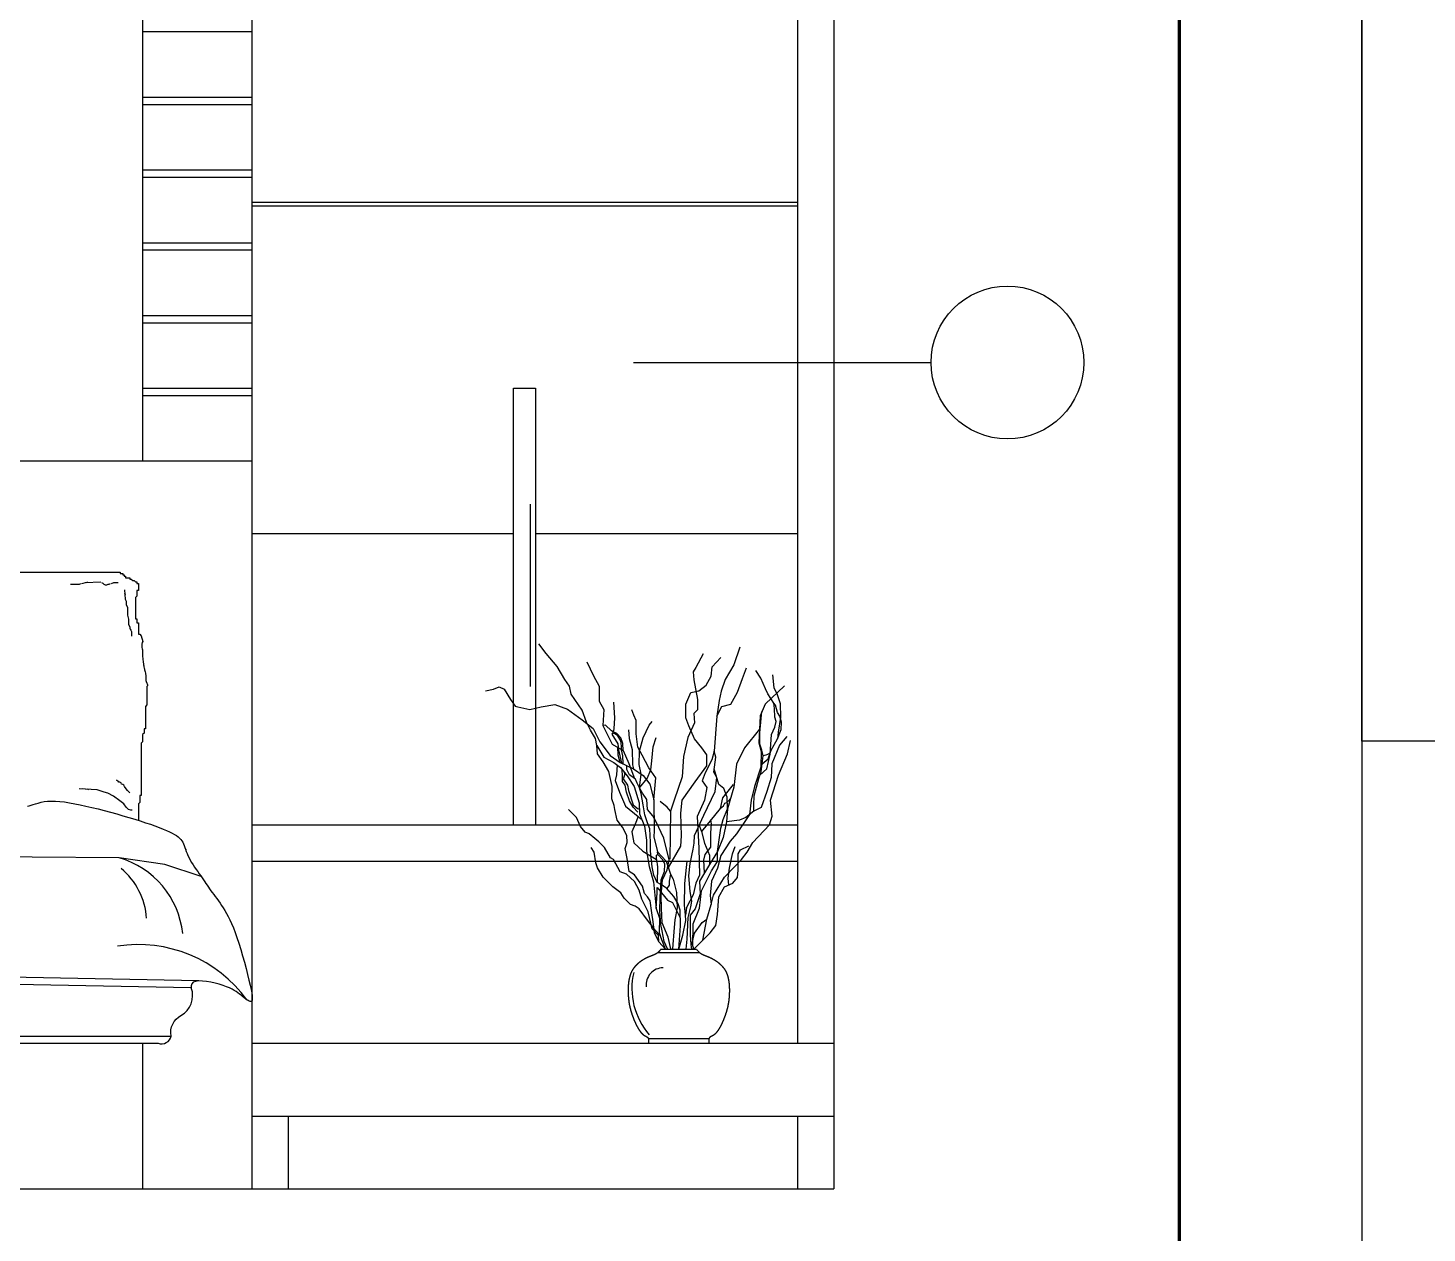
# Model space of a CAD drawing. Header units: millimetres. Extents: x -6165 to 15297, y -629 to 15029.
# Drawn here: x 7055 to 8587, y 8261 to 9581 of the extents above; entities that cross this region are included whole.
import ezdxf

# ---------------------------------------------------------------- set-up
doc = ezdxf.new("R2010")
doc.units = ezdxf.units.MM
for name, color, linetype in [('furn_dwgmodels.com', 18, 'Continuous'), ('h', 250, 'Continuous'), ('txt', 179, 'Continuous'), ('wall', 5, 'Continuous')]:
    doc.layers.add(name, color=color, linetype=linetype)

msp = doc.modelspace()

# ---------------------------------------------------------------- linework, layer by layer
at = {"color": 250, "lineweight": 30}
for points in [[(4515.988, 10800), (8515.988, 10800), (8515.988, 6300), (4515.988, 6300)], [(8515.988, 10800), (10315.988, 10800), (10315.988, 8800), (8515.988, 8800)]]:
    msp.add_lwpolyline(points, close=True, dxfattribs=at)
at = {"color": 250, "lineweight": 90}
msp.add_lwpolyline([(4715.988, 10600), (8315.988, 10600), (8315.988, 6500), (4715.988, 6500)], close=True, dxfattribs=at)
at = {"color": 7}
msp.add_lwpolyline([(4715.988, 10600), (8315.988, 10600), (8315.988, 6500), (4715.988, 6500)], close=True, dxfattribs=at)
at = {"layer": 'furn_dwgmodels.com', "color": 0}
for p, q in [((7180.877, 9576.706), (7300.402, 9576.706)), ((7180.877, 9504.991), (7300.402, 9504.991)), ((7180.877, 9497.023), (7300.402, 9497.023)), ((7180.877, 9425.308), (7300.402, 9425.308)), ((7180.877, 9417.34), (7300.402, 9417.34)), ((7898.027, 9389.45), (7300.402, 9389.45)), ((7898.027, 9385.466), (7300.402, 9385.466)), ((7180.877, 9345.625), (7300.402, 9345.625)), ((7180.877, 9337.656), (7300.402, 9337.656)), ((7180.877, 9265.941), (7300.402, 9265.941)), ((7180.877, 9257.973), (7300.402, 9257.973)), ((7180.877, 9186.258), (7300.402, 9186.258)), ((7180.877, 9178.29), (7300.402, 9178.29)), ((7605.45, 9059.273), (7605.45, 8859.559)), ((7111.596, 8971.403), (7102.063, 8971.403)), ((7112.867, 8972.038), (7111.596, 8971.403)), ((7115.409, 8972.673), (7114.138, 8972.038)), ((7117.95, 8973.308), (7115.409, 8972.673)), ((7135.109, 8973.943), (7117.95, 8973.308)), ((7120.492, 8973.943), (7119.221, 8973.308)), ((7137.651, 8972.673), (7136.38, 8973.308)), ((7138.922, 8971.403), (7137.651, 8972.673)), ((7140.193, 8970.768), (7138.922, 8971.403)), ((7141.464, 8970.768), (7140.193, 8970.768)), ((7142.735, 8971.403), (7141.464, 8970.768)), ((7144.006, 8971.403), (7142.735, 8971.403)), ((7145.277, 8972.038), (7144.006, 8971.403)), ((7149.09, 8973.308), (7146.548, 8972.038)), ((7154.174, 8973.308), (7149.09, 8973.308)), ((7161.164, 8965.687), (7161.8, 8955.526)), ((7161.164, 8961.877), (7161.8, 8959.971)), ((7161.8, 8955.526), (7163.071, 8952.985)), ((7163.071, 8952.985), (7163.071, 8949.175)), ((7163.071, 8949.175), (7164.342, 8946.635)), ((7164.342, 8946.635), (7164.342, 8937.743)), ((7164.342, 8937.743), (7165.613, 8933.298)), ((7165.613, 8933.298), (7165.613, 8927.582)), ((7165.613, 8927.582), (7166.884, 8925.042)), ((7166.884, 8925.042), (7166.884, 8923.771)), ((7166.884, 8923.771), (7167.519, 8922.501)), ((7167.519, 8922.501), (7168.155, 8921.231)), ((7168.155, 8921.231), (7168.79, 8919.961)), ((7168.79, 8919.961), (7168.79, 8914.88)), ((7131.296, 8746.582), (7111.596, 8747.853)), ((7118.586, 8747.218), (7115.409, 8747.853)), ((7152.903, 8756.744), (7152.903, 8757.379)), ((7154.174, 8756.109), (7152.903, 8756.744)), ((7154.809, 8754.839), (7154.174, 8756.109)), ((7156.08, 8754.839), (7154.809, 8754.839)), ((7157.351, 8754.204), (7156.08, 8754.839)), ((7157.987, 8752.933), (7157.351, 8754.204)), ((7159.258, 8752.298), (7157.987, 8752.933)), ((7160.529, 8751.663), (7159.258, 8752.298)), ((7161.164, 8750.393), (7160.529, 8751.663)), ((7161.8, 8749.123), (7161.164, 8750.393)), ((7164.342, 8745.947), (7161.8, 8749.123)), ((7121.763, 8746.582), (7120.492, 8747.218)), ((7138.922, 8744.042), (7131.296, 8746.582)), ((7142.735, 8742.772), (7138.922, 8744.042)), ((7149.09, 8739.597), (7142.735, 8742.772)), ((7156.08, 8734.516), (7149.09, 8739.597)), ((7160.529, 8731.34), (7156.08, 8734.516)), ((7166.884, 8743.407), (7164.342, 8745.947)), ((7163.071, 8727.53), (7160.529, 8731.34)), ((7165.613, 8724.99), (7163.071, 8727.53)), ((7168.155, 8724.354), (7165.613, 8724.99)), ((7169.426, 8724.354), (7168.155, 8724.354)), ((7228.687, 8679.544), (7228.687, 8681.629)), ((7745.388, 8568.578), (7790.658, 8568.578)), ((5795.011, 8477.077), (7212.127, 8477.077)), ((7734.949, 8474.205), (7801.097, 8474.205))]:
    msp.add_line(p, q, dxfattribs=at)
for points in [[(7587.262, 8708.158), (7587.262, 9186.258), (7611.167, 9186.258), (7611.167, 8708.158)], [(7668.203, 8818.601), (7667.139, 8820.727), (7662.155, 8833.796), (7650.319, 8851.221), (7648.45, 8859.934), (7643.466, 8867.402), (7634.745, 8881.715), (7622.909, 8896.029), (7614.81, 8906.609)], [(7834.817, 8902.775), (7828.424, 8883.564), (7818.822, 8867.577), (7814.341, 8854.788), (7812.42, 8844.556), (7809.86, 8827.29), (7806.659, 8788.921), (7804.099, 8779.329), (7797.057, 8765.261), (7793.857, 8756.308), (7798.978, 8749.274), (7796.417, 8735.205), (7788.096, 8717.3), (7790.016, 8682.768), (7790.656, 8653.352), (7786.815, 8644.399), (7783.731, 8631.609), (7776.399, 8617.657), (7775.351, 8609.286)], [(7667.488, 8886.581), (7674.644, 8871.262), (7680.778, 8860.028), (7680.778, 8843.688), (7685.889, 8834.497), (7684.867, 8817.135), (7695.09, 8796.71), (7707.358, 8789.561), (7713.492, 8775.263), (7719.625, 8758.923)], [(7756.659, 8661.468), (7770.155, 8685.06), (7770.954, 8696.225), (7770.155, 8720.947), (7771.752, 8735.302), (7786.121, 8755.239), (7798.894, 8772.784), (7798.894, 8784.746), (7793.306, 8792.721), (7785.323, 8802.291), (7778.937, 8816.646), (7775.743, 8825.418), (7775.743, 8840.571), (7781.331, 8853.33), (7790.113, 8854.925), (7798.096, 8861.305), (7803.684, 8870.875), (7804.482, 8881.243), (7814.062, 8891.61)], [(7794.902, 8895.597), (7786.92, 8880.445), (7783.726, 8875.66), (7784.525, 8866.888), (7788.516, 8845.356), (7788.516, 8834.191), (7784.525, 8830.203), (7785.323, 8819.836), (7778.138, 8803.886), (7773.348, 8783.151), (7771.752, 8760.822), (7762.971, 8735.302), (7758.979, 8723.339), (7758.181, 8670.705)], [(7809.86, 8827.29), (7815.387, 8837.813), (7824.959, 8840.545), (7832.479, 8853.522), (7837.949, 8868.547), (7842.051, 8880.158)], [(7859.352, 8775.01), (7866.036, 8780.509), (7869.182, 8789.936), (7876.259, 8802.505), (7880.191, 8812.718), (7880.584, 8820.573), (7878.618, 8827.251), (7876.259, 8831.178), (7873.9, 8839.427), (7872.327, 8841.391), (7868.789, 8846.497), (7865.643, 8851.603), (7862.891, 8857.102), (7857.779, 8868.886), (7852.275, 8877.134)], [(7870.754, 8872.421), (7872.327, 8858.281), (7875.473, 8851.996), (7879.011, 8840.998), (7879.404, 8825.679), (7877.045, 8809.575), (7876.259, 8802.505)], [(7556.409, 8854.986), (7565.13, 8856.853), (7571.36, 8859.342), (7576.967, 8856.853), (7583.819, 8845.651), (7588.803, 8838.183), (7591.918, 8837.56), (7605, 8834.449), (7617.459, 8837.56), (7632.411, 8840.05), (7646.116, 8835.071), (7662.313, 8823.247), (7674.149, 8813.912), (7681.625, 8798.976), (7692.838, 8784.04), (7704.051, 8776.572), (7718.379, 8769.726), (7728.97, 8762.258), (7736.445, 8752.923), (7740.806, 8735.498), (7741.094, 8701.732), (7740.582, 8695.094), (7744.672, 8678.754), (7754.383, 8668.541), (7758.984, 8654.243), (7762.051, 8648.626), (7765.629, 8634.329), (7766.14, 8617.478), (7763.584, 8604.201), (7763.073, 8596.031), (7761.028, 8572.542)], [(7883.754, 8860.351), (7862.561, 8840.545), (7857.091, 8827.568), (7855.724, 8798.2), (7858.459, 8788.639), (7857.775, 8771.564), (7850.938, 8750.392), (7847.52, 8735.366), (7845.469, 8719.658), (7831.112, 8698.485), (7824.275, 8690.29), (7814.02, 8674.581), (7810.602, 8660.921), (7803.765, 8646.579), (7802.398, 8630.87), (7803.711, 8621.23)], [(7696.45, 8842.577), (7697.629, 8825.295), (7696.843, 8813.511), (7696.057, 8809.584), (7694.877, 8807.62), (7701.168, 8797.015), (7701.954, 8790.337), (7705.367, 8775.943)], [(7856.993, 8762.638), (7864.464, 8769.511), (7868.002, 8785.616), (7869.575, 8807.219), (7873.114, 8815.074), (7874.686, 8821.359), (7873.114, 8826.072), (7872.72, 8835.499), (7872.327, 8841.391)], [(7740.806, 8735.498), (7742.944, 8759.803), (7735.423, 8770.731), (7727.903, 8784.391), (7723.117, 8793.269), (7721.256, 8808.048), (7721.256, 8822.622), (7718.719, 8828.324), (7716.816, 8834.027)], [(7850.255, 8723.073), (7850.309, 8729.84), (7850.702, 8740.053), (7855.814, 8758.906), (7858.173, 8766.369), (7860.532, 8783.652), (7858.959, 8789.936), (7856.993, 8796.614), (7856.993, 8809.183), (7859.1, 8832.334)], [(7753.695, 8572.14), (7746.33, 8580.024), (7741.595, 8590.009), (7740.017, 8602.097), (7738.439, 8612.082), (7736.861, 8625.221), (7733.704, 8629.426), (7730.548, 8633.104), (7728.443, 8640.988), (7719.5, 8653.601), (7713.713, 8657.28), (7711.609, 8671.47), (7709.504, 8682.506), (7711.609, 8688.813), (7711.082, 8696.696), (7706.348, 8705.631), (7700.561, 8713.514), (7697.93, 8725.076), (7697.404, 8729.281), (7694.774, 8736.638), (7695.172, 8750.403), (7691.435, 8766.584), (7685.205, 8777.164), (7678.975, 8785.876), (7678.352, 8795.211), (7676.864, 8802.757), (7671.5, 8812.014), (7668.203, 8818.601)], [(7707.358, 8789.561), (7706.836, 8797.205), (7704.798, 8803.653), (7700.382, 8808.403), (7696.306, 8810.1), (7694.267, 8811.118), (7687.813, 8817.566), (7684.867, 8817.135)], [(7712.95, 8812.136), (7713.63, 8802.974), (7717.027, 8790.757), (7717.366, 8774.13), (7718.379, 8769.726)], [(7725.248, 8748.71), (7726.878, 8763.61), (7724.839, 8774.469), (7725.179, 8789.061), (7728.916, 8803.653), (7735.709, 8817.226), (7738.767, 8821.299)], [(7856.408, 8812.884), (7840.025, 8792.586), (7831.137, 8774.829), (7828.402, 8749.559), (7821.566, 8725.654)], [(7678.352, 8795.211), (7686.075, 8782.513), (7697.128, 8776.624), (7704.129, 8771.103), (7711.497, 8761.902), (7719.234, 8750.124), (7724.761, 8732.456), (7725.129, 8720.31), (7730.656, 8706.692), (7732.867, 8691.601), (7732.867, 8679.823), (7735.519, 8662.613), (7740.376, 8645.975), (7743.152, 8616.86), (7746.968, 8606.115), (7746.621, 8590.517), (7747.644, 8587.002)], [(7707.144, 8775.427), (7706.73, 8783.71), (7705.348, 8790.336), (7705.486, 8794.34), (7704.519, 8800.138), (7701.202, 8805.797), (7697.886, 8808.006), (7695.407, 8808.501)], [(7759.495, 8572.542), (7756.428, 8585.308), (7749.783, 8601.138), (7749.272, 8616.967), (7748.761, 8630.754), (7750.294, 8648.116), (7755.406, 8658.839), (7757.45, 8670.073), (7751.828, 8693.562), (7743.138, 8711.434), (7739.56, 8718.072), (7733.938, 8725.221), (7732.915, 8735.945), (7728.315, 8743.093), (7725.248, 8748.71), (7733.426, 8758.923), (7737.516, 8768.625), (7738.538, 8778.327), (7740.071, 8793.646), (7743.138, 8803.859)], [(7794.414, 8582.071), (7798.727, 8605.049), (7803.711, 8621.23), (7806.202, 8631.187), (7818.039, 8651.102), (7829.252, 8662.304), (7836.728, 8670.394), (7842.957, 8678.484), (7849.187, 8689.064), (7867.253, 8708.356), (7870.368, 8717.691), (7868.499, 8735.117), (7877.22, 8762.499), (7887.188, 8786.148), (7890.302, 8800.462)], [(7886.489, 8805.03), (7878.285, 8795.468), (7870.081, 8774.979), (7869.397, 8759.953), (7864.612, 8744.928), (7858.459, 8727.17), (7850.255, 8723.073), (7841.367, 8716.243), (7834.53, 8713.511), (7820.173, 8711.462)], [(7704.035, 8776.583), (7701.561, 8784.445), (7701.224, 8793.135)], [(7776.05, 8572.312), (7777.097, 8583.125), (7778.494, 8606.844), (7781.287, 8618.355), (7782.334, 8624.633), (7780.589, 8635.446), (7779.192, 8652.538), (7780.589, 8665.793), (7783.731, 8681.489), (7784.779, 8688.116), (7785.306, 8696.436), (7795.561, 8718.975), (7807.867, 8744.928), (7809.918, 8759.953), (7807.867, 8763.368), (7806.5, 8766.1), (7808.551, 8782.492), (7806.659, 8788.921)], [(7868.075, 8786.62), (7865.25, 8785.223), (7863.284, 8784.437), (7860.532, 8783.652)], [(7700.628, 8773.864), (7699.803, 8763.188), (7698.392, 8756.846), (7703.33, 8744.161), (7709.679, 8728.658), (7723.787, 8717.383), (7726.609, 8714.564)], [(7723.186, 8721.993), (7718.075, 8727.492), (7714.143, 8734.562), (7710.997, 8743.989), (7709.425, 8751.844), (7706.279, 8755.772), (7706.279, 8761.664), (7705.968, 8768.806)], [(7708.235, 8765.975), (7709.032, 8763.235), (7707.066, 8758.522), (7711.784, 8751.844), (7712.963, 8745.953), (7718.075, 8730.241), (7723.972, 8725.528)], [(7744.54, 8645.282), (7740.723, 8653.254), (7738.988, 8662.266), (7737.253, 8679.597), (7737.253, 8689.302), (7736.331, 8703.988), (7733.866, 8710.556), (7730.99, 8719.175), (7728.936, 8730.257), (7726.882, 8742.57), (7725.248, 8748.71), (7722.362, 8754.062), (7720.719, 8758.167), (7719.625, 8758.923), (7714.145, 8763.092), (7711.269, 8768.838), (7711.215, 8773.149)], [(7783.499, 8575.441), (7783.964, 8599.986), (7790.801, 8617.061), (7792.852, 8636.184), (7803.79, 8658.039), (7810.627, 8668.284), (7810.627, 8679.212), (7814.045, 8704.482), (7816.78, 8714.044), (7821.566, 8725.654), (7820.882, 8738.631), (7817.464, 8748.193), (7811.994, 8752.291), (7807.892, 8765.95), (7806.896, 8769.268)], [(7827.719, 8752.291), (7816.096, 8737.948), (7813.362, 8726.337), (7792.852, 8701.067)], [(7758.979, 8723.339), (7755.25, 8727.703), (7747.729, 8733.85)], [(7813.362, 8726.337), (7816.894, 8729.259), (7818.446, 8732.05), (7820.62, 8732.826), (7822.017, 8734.221), (7824.984, 8737.607)], [(7746.33, 8580.024), (7745.775, 8587.002), (7738.922, 8594.47), (7734.562, 8613.14), (7727.709, 8626.831), (7724.594, 8636.788), (7719.611, 8646.123), (7710.889, 8654.213), (7704.036, 8656.703), (7696.561, 8670.394), (7693.446, 8672.261), (7686.593, 8683.463), (7680.364, 8689.686), (7676.003, 8693.42), (7669.773, 8698.399), (7665.413, 8700.266), (7660.429, 8706.489), (7656.068, 8716.447), (7647.347, 8725.159)], [(7723.787, 8717.383), (7720.26, 8708.926), (7716.733, 8700.47), (7718.849, 8688.49), (7728.725, 8679.329), (7743.539, 8670.168), (7744.95, 8662.416), (7744.54, 8645.282)], [(7821.566, 8725.654), (7820.173, 8711.462), (7816.78, 8694.237), (7810.627, 8679.212)], [(7790.433, 8707.705), (7792.852, 8701.067), (7796.27, 8688.091), (7801.739, 8675.114), (7801.739, 8664.869)], [(7796.27, 8655.649), (7795.586, 8669.65), (7796.954, 8675.797), (7803.107, 8683.993), (7803.107, 8699.701), (7803.79, 8709.263), (7803.107, 8713.702)], [(7753.695, 8572.14), (7747.644, 8587.002), (7742.66, 8592.603), (7733.939, 8603.805), (7724.594, 8616.251), (7720.233, 8619.363), (7715.25, 8621.23), (7708.397, 8628.076), (7704.659, 8633.677), (7695.938, 8640.522), (7685.348, 8651.102), (7679.118, 8661.059), (7677.249, 8666.66), (7675.38, 8678.484), (7672.265, 8683.463)], [(7743.539, 8670.168), (7743.692, 8674.995), (7745.234, 8675.784)], [(7755.643, 8572.493), (7752.173, 8580.465), (7749.744, 8592.25), (7748.356, 8599.182), (7747.315, 8613.74), (7747.662, 8628.991), (7748.703, 8648.055), (7752.52, 8657.067), (7752.867, 8665.039), (7750.438, 8669.892), (7745.234, 8675.784), (7744.672, 8678.754)], [(7810.627, 8679.212), (7801.739, 8664.869), (7790.801, 8646.429), (7791.484, 8632.769), (7786.015, 8616.378), (7780.546, 8609.548), (7780.546, 8587.693), (7781.229, 8577.448), (7781.913, 8571.984)], [(7784.399, 8572.066), (7792.497, 8580.156), (7802.465, 8590.113), (7808.694, 8598.204), (7810.563, 8610.028), (7811.809, 8629.32), (7818.039, 8640.522), (7827.383, 8644.256), (7832.367, 8650.479), (7832.99, 8658.57), (7832.99, 8676.617), (7835.482, 8680.974), (7844.826, 8685.33)], [(7822.711, 8642.389), (7822.249, 8649.844), (7823.617, 8660.771), (7827.035, 8676.48), (7829.77, 8684.676)], [(7768.019, 8572.312), (7772.558, 8587.311), (7775.7, 8603.705), (7775.351, 8609.286), (7774.304, 8620.448), (7774.653, 8644.166), (7777.097, 8668.583)], [(7748.424, 8642.946), (7744.54, 8645.282)], [(7768.019, 8572.312), (7769.895, 8597.72), (7769.582, 8614.895), (7767.394, 8621.765), (7762.705, 8629.883), (7754.891, 8638.627), (7751.452, 8641.125), (7749.766, 8642.139)], [(7758.984, 8654.243), (7757.704, 8646.746), (7757.391, 8642.062), (7754.891, 8638.627)], [(7743.152, 8616.86), (7744.54, 8633.844), (7744.54, 8639.563)], [(7744.54, 8639.563), (7748.014, 8635.43)], [(7749.064, 8634.182), (7749.264, 8633.943), (7755.829, 8625.824), (7761.142, 8623.326), (7767.081, 8611.46), (7769.738, 8606.308)], [(7784.402, 8572.069), (7782.597, 8578.814), (7785.331, 8589.742), (7793.535, 8601.352), (7798.727, 8605.049)], [(7234.28, 8529.737), (6504.249, 8543.796)]]:
    msp.add_lwpolyline(points, dxfattribs=at)
for centre, radius, start, end in [((7128.62, 8578.947), 96.851, 6.161334, 74.046429), ((7107.7, 8600.604), 77.865, 3.92683, 50.356323), ((7176.588, 8430.614), 146.515, 36.006765, 99.03283), ((7751.002, 8533.071), 18.672, 90.285882, 186.389455), ((7793.809, 8529.298), 77.08, 166.881902, 221.217873)]:
    msp.add_arc(centre, radius, start, end, dxfattribs=at)
at = {"layer": 'h', "color": 0}
for p, q in [((7300.402, 10461.191), (7300.402, 8309.742)), ((7898.027, 10461.191), (7898.027, 8469.108)), ((7937.868, 10461.191), (7937.868, 8309.742)), ((7180.877, 10341.666), (7180.877, 9106.575)), ((7300.402, 9106.575), (5706.736, 9106.575)), ((7587.262, 9026.891), (7300.402, 9026.891)), ((7898.027, 9026.891), (7611.167, 9026.891)), ((7300.402, 8708.158), (7898.027, 8708.158)), ((7898.027, 8668.317), (7300.402, 8668.317)), ((5809.104, 8469.108), (7198.034, 8469.108)), ((7180.877, 8469.108), (7180.877, 8309.742)), ((7300.402, 8469.108), (7937.868, 8469.108)), ((7300.402, 8389.425), (7937.868, 8389.425)), ((7340.243, 8389.425), (7340.243, 8309.742)), ((7898.027, 8389.425), (7898.027, 8309.742))]:
    msp.add_line(p, q, dxfattribs=at)
for points in [[(7043.177, 8984.99), (7156.219, 8984.99), (7156.219, 8983.443), (7159.316, 8983.443), (7159.316, 8981.895), (7160.864, 8981.895), (7160.864, 8980.348), (7162.413, 8980.348), (7162.413, 8978.8), (7167.058, 8978.8), (7167.058, 8977.253), (7168.607, 8977.253), (7170.155, 8975.705), (7171.704, 8975.705), (7173.252, 8974.158), (7174.801, 8974.158), (7174.801, 8972.61), (7176.349, 8972.61), (7176.349, 8964.873), (7174.801, 8964.873), (7174.801, 8958.683), (7173.252, 8957.135), (7173.252, 8933.922), (7174.801, 8933.922), (7174.801, 8929.28), (7176.349, 8929.28), (7176.349, 8916.899), (7177.898, 8916.899), (7179.446, 8915.352), (7181.04, 8908.982), (7180.578, 8907.906), (7180.002, 8906.178), (7180.002, 8904.449), (7180.146, 8903.441), (7180.29, 8902.289), (7180.434, 8901.136), (7180.723, 8899.984), (7180.723, 8896.383), (7181.011, 8895.375), (7181.011, 8892.206), (7181.299, 8890.91), (7181.299, 8888.75), (7181.443, 8887.597), (7181.443, 8886.445), (7182.02, 8884.429), (7182.02, 8883.421), (7182.308, 8882.268), (7182.452, 8881.116), (7182.74, 8879.964), (7183.029, 8878.956), (7183.173, 8878.091), (7183.461, 8876.795), (7183.749, 8875.643), (7184.037, 8874.347), (7184.182, 8873.338), (7184.326, 8872.474), (7184.47, 8871.178), (7184.47, 8868.729), (7184.614, 8867.865), (7184.614, 8866.137), (7184.902, 8865.273), (7185.479, 8863.544), (7185.911, 8862.536), (7186.488, 8861.672), (7186.488, 8860.488), (7185.641, 8859.641), (7185.641, 8839.523), (7184.092, 8837.976), (7184.092, 8813.215), (7182.543, 8813.215), (7182.543, 8808.573), (7180.995, 8807.025), (7180.995, 8799.288), (7179.446, 8797.74), (7179.446, 8740.482), (7177.898, 8740.482), (7177.898, 8732.744), (7176.349, 8731.197), (7176.535, 8713.093)], [(7054.75, 8728.795), (7056.738, 8729.076), (7058.894, 8729.638), (7061.248, 8730.397), (7063.827, 8731.268), (7066.659, 8732.168), (7069.772, 8733.011), (7073.194, 8733.713), (7076.955, 8734.191), (7081.074, 8734.377), (7085.544, 8734.275), (7090.352, 8733.907), (7095.484, 8733.292), (7100.925, 8732.452), (7106.661, 8731.409), (7112.679, 8730.183), (7118.964, 8728.795), (7125.493, 8727.267), (7132.205, 8725.62), (7139.029, 8723.874), (7145.895, 8722.051), (7152.734, 8720.171), (7159.473, 8718.257), (7166.044, 8716.328), (7172.376, 8714.407), (7178.407, 8712.511), (7184.112, 8710.65), (7189.471, 8708.832), (7194.469, 8707.062), (7199.086, 8705.349), (7203.307, 8703.699), (7207.112, 8702.12), (7210.485, 8700.617), (7213.418, 8699.194), (7215.942, 8697.826), (7218.101, 8696.486), (7219.937, 8695.147), (7221.491, 8693.779), (7222.806, 8692.355), (7223.925, 8690.847), (7224.888, 8689.226), (7225.738, 8687.472), (7226.515, 8685.587), (7227.256, 8683.583), (7228.001, 8681.47), (7228.788, 8679.259), (7229.656, 8676.96), (7230.644, 8674.583), (7231.79, 8672.14), (7233.119, 8669.642), (7234.607, 8667.109), (7236.215, 8664.563), (7237.904, 8662.023), (7239.634, 8659.511), (7241.368, 8657.049), (7243.067, 8654.656), (7244.693, 8652.355), (7246.216, 8650.16), (7247.651, 8648.056), (7249.023, 8646.022), (7250.356, 8644.037), (7251.676, 8642.08), (7253.005, 8640.131), (7254.37, 8638.167), (7255.795, 8636.168), (7257.298, 8634.115), (7258.875, 8631.995), (7260.516, 8629.798), (7262.209, 8627.512), (7263.944, 8625.129), (7265.711, 8622.637), (7267.499, 8620.025), (7269.298, 8617.283), (7271.1, 8614.392), (7272.908, 8611.297), (7274.731, 8607.935), (7276.575, 8604.243), (7278.447, 8600.158), (7280.354, 8595.616), (7282.303, 8590.554), (7284.302, 8584.908), (7286.348, 8578.659), (7288.409, 8571.953), (7290.441, 8564.98), (7292.403, 8557.93), (7294.253, 8550.992), (7295.948, 8544.356), (7297.446, 8538.212), (7298.705, 8532.749), (7299.691, 8528.116), (7300.407, 8524.291), (7300.862, 8521.21), (7301.068, 8518.81), (7301.034, 8517.029), (7300.772, 8515.803), (7300.292, 8515.069), (7299.605, 8514.764), (7298.722, 8514.826), (7297.665, 8515.208), (7296.454, 8515.864), (7295.111, 8516.748), (7293.659, 8517.813), (7292.119, 8519.014), (7290.512, 8520.306), (7288.861, 8521.642), (7287.173, 8522.984), (7285.395, 8524.324), (7283.461, 8525.664), (7281.304, 8527.002), (7278.857, 8528.338), (7276.054, 8529.674), (7272.827, 8531.009), (7269.111, 8532.342), (7264.882, 8533.661), (7260.295, 8534.895), (7255.552, 8535.962), (7250.851, 8536.778), (7246.391, 8537.259), (7242.374, 8537.323), (7238.998, 8536.885), (7236.463, 8535.862), (7234.91, 8534.206), (7234.238, 8532.004), (7234.28, 8529.737)], [(7155.241, 8672.067), (6488.24, 8677.405)], [(7245.192, 8651.636), (7205.414, 8664.881), (7155.241, 8672.067)], [(7748.467, 8572.069), (7748.065, 8571.507), (7747.705, 8571.024), (7747.382, 8570.611), (7747.091, 8570.258), (7746.828, 8569.956), (7746.587, 8569.696), (7746.365, 8569.468), (7746.155, 8569.264), (7745.954, 8569.074), (7745.76, 8568.898), (7745.572, 8568.733), (7745.388, 8568.578), (7745.208, 8568.431), (7745.03, 8568.291), (7744.853, 8568.157), (7744.676, 8568.027), (7744.498, 8567.901), (7744.319, 8567.777), (7744.139, 8567.656), (7743.957, 8567.537), (7743.774, 8567.421), (7743.591, 8567.308), (7743.406, 8567.197), (7743.22, 8567.089), (7743.034, 8566.983), (7742.846, 8566.878), (7742.658, 8566.777), (7742.469, 8566.677), (7742.279, 8566.579), (7742.089, 8566.483), (7741.898, 8566.388), (7741.707, 8566.296), (7741.515, 8566.205), (7741.322, 8566.115), (7741.129, 8566.027), (7740.936, 8565.941), (7740.743, 8565.856), (7740.549, 8565.772), (7740.355, 8565.689), (7740.162, 8565.607), (7739.967, 8565.526), (7739.773, 8565.447), (7739.579, 8565.368), (7739.385, 8565.29), (7739.191, 8565.212), (7738.998, 8565.135), (7738.804, 8565.059), (7738.611, 8564.983), (7738.418, 8564.907), (7738.225, 8564.832), (7738.033, 8564.757), (7737.842, 8564.682), (7737.65, 8564.607), (7737.46, 8564.533), (7737.27, 8564.458), (7737.08, 8564.383), (7736.891, 8564.308), (7736.703, 8564.233), (7736.515, 8564.157), (7736.329, 8564.082), (7736.142, 8564.006), (7735.957, 8563.929), (7735.772, 8563.853), (7735.588, 8563.776), (7735.404, 8563.699), (7735.222, 8563.621), (7735.039, 8563.544), (7734.858, 8563.465), (7734.677, 8563.387), (7734.497, 8563.308), (7734.318, 8563.228), (7734.139, 8563.149), (7733.961, 8563.068), (7733.784, 8562.988), (7733.607, 8562.907), (7733.431, 8562.825), (7733.255, 8562.743), (7733.08, 8562.661), (7732.906, 8562.578), (7732.732, 8562.495), (7732.559, 8562.411), (7732.387, 8562.327), (7732.215, 8562.242), (7732.044, 8562.157), (7731.874, 8562.071), (7731.704, 8561.984), (7731.535, 8561.897), (7731.366, 8561.81), (7731.198, 8561.722), (7731.03, 8561.634), (7730.863, 8561.544), (7730.697, 8561.455), (7730.531, 8561.364), (7730.366, 8561.274), (7730.201, 8561.182), (7730.037, 8561.09), (7729.874, 8560.997), (7729.711, 8560.904), (7729.548, 8560.81), (7729.386, 8560.715), (7729.225, 8560.62), (7729.064, 8560.524), (7728.904, 8560.427), (7728.744, 8560.33), (7728.585, 8560.232), (7728.426, 8560.133), (7728.268, 8560.034), (7728.111, 8559.933), (7727.953, 8559.833), (7727.797, 8559.731), (7727.641, 8559.628), (7727.485, 8559.525), (7727.33, 8559.421), (7727.175, 8559.317), (7727.021, 8559.211), (7726.867, 8559.105), (7726.714, 8558.998), (7726.561, 8558.89), (7726.409, 8558.781), (7726.257, 8558.672), (7726.106, 8558.562), (7725.955, 8558.45), (7725.805, 8558.339), (7725.655, 8558.226), (7725.506, 8558.112), (7725.357, 8557.998), (7725.209, 8557.883), (7725.062, 8557.768), (7724.915, 8557.651), (7724.768, 8557.534), (7724.622, 8557.416), (7724.477, 8557.297), (7724.332, 8557.178), (7724.188, 8557.058), (7724.045, 8556.937), (7723.902, 8556.816), (7723.76, 8556.694), (7723.619, 8556.571), (7723.478, 8556.448), (7723.338, 8556.324), (7723.199, 8556.2), (7723.06, 8556.075), (7722.923, 8555.949), (7722.785, 8555.823), (7722.649, 8555.696), (7722.514, 8555.569), (7722.379, 8555.441), (7722.245, 8555.313), (7722.112, 8555.184), (7721.98, 8555.055), (7721.849, 8554.925), (7721.718, 8554.794), (7721.589, 8554.664), (7721.46, 8554.533), (7721.332, 8554.401), (7721.205, 8554.269), (7721.079, 8554.136), (7720.954, 8554.004), (7720.83, 8553.87), (7720.707, 8553.737), (7720.585, 8553.603), (7720.464, 8553.468), (7720.344, 8553.334), (7720.225, 8553.199), (7720.107, 8553.063), (7719.99, 8552.928), (7719.874, 8552.792), (7719.759, 8552.656), (7719.646, 8552.519), (7719.533, 8552.383), (7719.421, 8552.246), (7719.311, 8552.108), (7719.202, 8551.971), (7719.094, 8551.833), (7718.987, 8551.696), (7718.881, 8551.558), (7718.776, 8551.419), (7718.673, 8551.281), (7718.571, 8551.143), (7718.47, 8551.004), (7718.37, 8550.865), (7718.272, 8550.726), (7718.175, 8550.587), (7718.079, 8550.448), (7717.984, 8550.309), (7717.89, 8550.17), (7717.798, 8550.03), (7717.707, 8549.891), (7717.617, 8549.751), (7717.529, 8549.611), (7717.442, 8549.471), (7717.356, 8549.331), (7717.271, 8549.191), (7717.187, 8549.051), (7717.104, 8548.91), (7717.023, 8548.77), (7716.943, 8548.629), (7716.864, 8548.488), (7716.786, 8548.347), (7716.709, 8548.206), (7716.633, 8548.064), (7716.558, 8547.922), (7716.484, 8547.781), (7716.412, 8547.638), (7716.34, 8547.496), (7716.269, 8547.353), (7716.2, 8547.211), (7716.131, 8547.068), (7716.064, 8546.924), (7715.997, 8546.781), (7715.931, 8546.637), (7715.867, 8546.493), (7715.803, 8546.349), (7715.74, 8546.204), (7715.678, 8546.059), (7715.617, 8545.914), (7715.557, 8545.768), (7715.497, 8545.622), (7715.439, 8545.476), (7715.381, 8545.33), (7715.324, 8545.183), (7715.268, 8545.036), (7715.213, 8544.888), (7715.159, 8544.74), (7715.105, 8544.592), (7715.052, 8544.444), (7715, 8544.295), (7714.949, 8544.145), (7714.898, 8543.996), (7714.848, 8543.845), (7714.799, 8543.695), (7714.75, 8543.544), (7714.702, 8543.393), (7714.655, 8543.241), (7714.608, 8543.088), (7714.562, 8542.936), (7714.517, 8542.783), (7714.472, 8542.629), (7714.428, 8542.475), (7714.384, 8542.32), (7714.341, 8542.165), (7714.299, 8542.01), (7714.257, 8541.854), (7714.215, 8541.697), (7714.174, 8541.54), (7714.134, 8541.383), (7714.094, 8541.225), (7714.055, 8541.066), (7714.016, 8540.907), (7713.977, 8540.747), (7713.939, 8540.587), (7713.902, 8540.426), (7713.865, 8540.264), (7713.828, 8540.102), (7713.792, 8539.939), (7713.757, 8539.776), (7713.722, 8539.611), (7713.687, 8539.446), (7713.653, 8539.28), (7713.619, 8539.113), (7713.586, 8538.946), (7713.553, 8538.777), (7713.521, 8538.608), (7713.489, 8538.438), (7713.458, 8538.267), (7713.428, 8538.095), (7713.397, 8537.922), (7713.368, 8537.748), (7713.338, 8537.573), (7713.31, 8537.397), (7713.282, 8537.22), (7713.254, 8537.042), (7713.227, 8536.863), (7713.2, 8536.683), (7713.174, 8536.501), (7713.149, 8536.318), (7713.123, 8536.134), (7713.099, 8535.949), (7713.075, 8535.763), (7713.052, 8535.575), (7713.029, 8535.386), (7713.006, 8535.196), (7712.984, 8535.005), (7712.963, 8534.812), (7712.942, 8534.617), (7712.922, 8534.421), (7712.902, 8534.224), (7712.883, 8534.025), (7712.865, 8533.825), (7712.847, 8533.624), (7712.829, 8533.42), (7712.812, 8533.216), (7712.796, 8533.009), (7712.78, 8532.801), (7712.765, 8532.592), (7712.75, 8532.38), (7712.736, 8532.167), (7712.723, 8531.953), (7712.71, 8531.736), (7712.698, 8531.518), (7712.686, 8531.298), (7712.675, 8531.077), (7712.664, 8530.853), (7712.654, 8530.628), (7712.645, 8530.401), (7712.636, 8530.172), (7712.628, 8529.941), (7712.62, 8529.708), (7712.613, 8529.473), (7712.607, 8529.236), (7712.601, 8528.997), (7712.596, 8528.756), (7712.592, 8528.514), (7712.588, 8528.269), (7712.585, 8528.022), (7712.582, 8527.774), (7712.58, 8527.524), (7712.579, 8527.271), (7712.579, 8527.017), (7712.579, 8526.761), (7712.58, 8526.503), (7712.582, 8526.244), (7712.584, 8525.982), (7712.587, 8525.719), (7712.591, 8525.454), (7712.596, 8525.188), (7712.602, 8524.92), (7712.608, 8524.65), (7712.616, 8524.379), (7712.624, 8524.106), (7712.633, 8523.832), (7712.643, 8523.556), (7712.653, 8523.279), (7712.665, 8523.001), (7712.678, 8522.721), (7712.691, 8522.44), (7712.706, 8522.157), (7712.721, 8521.873), (7712.738, 8521.588), (7712.755, 8521.302), (7712.774, 8521.014), (7712.793, 8520.725), (7712.814, 8520.435), (7712.836, 8520.144), (7712.858, 8519.852), (7712.882, 8519.559), (7712.907, 8519.265), (7712.933, 8518.97), (7712.96, 8518.674), (7712.988, 8518.377), (7713.018, 8518.08), (7713.048, 8517.781), (7713.08, 8517.482), (7713.113, 8517.181), (7713.147, 8516.88), (7713.183, 8516.579), (7713.219, 8516.276), (7713.257, 8515.973), (7713.296, 8515.669), (7713.337, 8515.365), (7713.378, 8515.06), (7713.421, 8514.755), (7713.466, 8514.449), (7713.512, 8514.142), (7713.559, 8513.836), (7713.607, 8513.528), (7713.657, 8513.221), (7713.708, 8512.913), (7713.761, 8512.604), (7713.815, 8512.296), (7713.87, 8511.987), (7713.927, 8511.678), (7713.986, 8511.368), (7714.046, 8511.059), (7714.107, 8510.749), (7714.17, 8510.439), (7714.234, 8510.13), (7714.3, 8509.82), (7714.367, 8509.51), (7714.435, 8509.2), (7714.505, 8508.89), (7714.576, 8508.581), (7714.649, 8508.271), (7714.723, 8507.962), (7714.798, 8507.653), (7714.875, 8507.344), (7714.953, 8507.036), (7715.032, 8506.728), (7715.112, 8506.42), (7715.194, 8506.112), (7715.276, 8505.805), (7715.36, 8505.499), (7715.445, 8505.193), (7715.531, 8504.888), (7715.618, 8504.583), (7715.706, 8504.279), (7715.795, 8503.975), (7715.885, 8503.672), (7715.976, 8503.37), (7716.068, 8503.069), (7716.161, 8502.768), (7716.255, 8502.469), (7716.349, 8502.17), (7716.445, 8501.872), (7716.541, 8501.575), (7716.638, 8501.279), (7716.735, 8500.984), (7716.834, 8500.691), (7716.933, 8500.398), (7717.033, 8500.106), (7717.133, 8499.816), (7717.234, 8499.527), (7717.336, 8499.239), (7717.438, 8498.952), (7717.54, 8498.667), (7717.643, 8498.383), (7717.747, 8498.101), (7717.851, 8497.819), (7717.956, 8497.54), (7718.06, 8497.262), (7718.166, 8496.985), (7718.271, 8496.71), (7718.377, 8496.437), (7718.483, 8496.165), (7718.59, 8495.895), (7718.697, 8495.627), (7718.804, 8495.361), (7718.911, 8495.096), (7719.018, 8494.833), (7719.125, 8494.572), (7719.233, 8494.313), (7719.341, 8494.056), (7719.448, 8493.801), (7719.556, 8493.548), (7719.664, 8493.297), (7719.771, 8493.048), (7719.879, 8492.802), (7719.987, 8492.557), (7720.094, 8492.314), (7720.202, 8492.074), (7720.309, 8491.836), (7720.416, 8491.6), (7720.523, 8491.367), (7720.63, 8491.135), (7720.737, 8490.906), (7720.843, 8490.68), (7720.95, 8490.455), (7721.056, 8490.233), (7721.162, 8490.012), (7721.268, 8489.795), (7721.373, 8489.579), (7721.479, 8489.365), (7721.584, 8489.154), (7721.689, 8488.945), (7721.793, 8488.738), (7721.898, 8488.534), (7722.002, 8488.331), (7722.106, 8488.131), (7722.209, 8487.933), (7722.313, 8487.737), (7722.416, 8487.544), (7722.519, 8487.352), (7722.621, 8487.163), (7722.724, 8486.975), (7722.826, 8486.79), (7722.927, 8486.607), (7723.029, 8486.427), (7723.13, 8486.248), (7723.23, 8486.071), (7723.331, 8485.897), (7723.431, 8485.725), (7723.53, 8485.554), (7723.63, 8485.386), (7723.729, 8485.22), (7723.827, 8485.056), (7723.926, 8484.894), (7724.024, 8484.735), (7724.121, 8484.577), (7724.218, 8484.421), (7724.315, 8484.268), (7724.412, 8484.116), (7724.508, 8483.967), (7724.603, 8483.819), (7724.699, 8483.674), (7724.793, 8483.53), (7724.888, 8483.389), (7724.982, 8483.25), (7725.075, 8483.112), (7725.168, 8482.977), (7725.261, 8482.843), (7725.353, 8482.712), (7725.445, 8482.583), (7725.536, 8482.455), (7725.627, 8482.33), (7725.717, 8482.206), (7725.807, 8482.085), (7725.896, 8481.965), (7725.985, 8481.848), (7726.073, 8481.732), (7726.161, 8481.618), (7726.249, 8481.507), (7726.335, 8481.397), (7726.422, 8481.289), (7726.508, 8481.183), (7726.593, 8481.078), (7726.678, 8480.976), (7726.762, 8480.875), (7726.846, 8480.777), (7726.929, 8480.68), (7727.012, 8480.585), (7727.094, 8480.491), (7727.176, 8480.4), (7727.257, 8480.31), (7727.338, 8480.221), (7727.418, 8480.135), (7727.498, 8480.05), (7727.577, 8479.966), (7727.656, 8479.885), (7727.735, 8479.804), (7727.813, 8479.726), (7727.891, 8479.648), (7727.968, 8479.573), (7728.044, 8479.498), (7728.121, 8479.426), (7728.197, 8479.354), (7728.272, 8479.284), (7728.347, 8479.215), (7728.422, 8479.148), (7728.496, 8479.082), (7728.57, 8479.017), (7728.644, 8478.954), (7728.717, 8478.891), (7728.79, 8478.83), (7728.862, 8478.77), (7728.934, 8478.712), (7729.006, 8478.654), (7729.077, 8478.598), (7729.148, 8478.542), (7729.219, 8478.488), (7729.29, 8478.435), (7729.36, 8478.382), (7729.429, 8478.331), (7729.499, 8478.281), (7729.568, 8478.231), (7729.637, 8478.183), (7729.705, 8478.135), (7729.774, 8478.088), (7729.842, 8478.042), (7729.909, 8477.997), (7729.977, 8477.953), (7730.044, 8477.909), (7730.111, 8477.866), (7730.178, 8477.824), (7730.244, 8477.782), (7730.31, 8477.741), (7730.376, 8477.701), (7730.442, 8477.662), (7730.508, 8477.623), (7730.573, 8477.584), (7730.638, 8477.546), (7730.703, 8477.509), (7730.768, 8477.472), (7730.832, 8477.435), (7730.897, 8477.399), (7730.961, 8477.363), (7731.025, 8477.328), (7731.089, 8477.293), (7731.152, 8477.259), (7731.216, 8477.225), (7731.279, 8477.191), (7731.342, 8477.157), (7731.405, 8477.124), (7731.468, 8477.091), (7731.53, 8477.058), (7731.592, 8477.025), (7731.654, 8476.993), (7731.716, 8476.961), (7731.778, 8476.929), (7731.839, 8476.897), (7731.9, 8476.865), (7731.961, 8476.834), (7732.021, 8476.803), (7732.081, 8476.771), (7732.141, 8476.74), (7732.2, 8476.71), (7732.259, 8476.679), (7732.318, 8476.648), (7732.377, 8476.617), (7732.435, 8476.587), (7732.492, 8476.556), (7732.55, 8476.526), (7732.606, 8476.495), (7732.663, 8476.465), (7732.719, 8476.435), (7732.775, 8476.404), (7732.83, 8476.374), (7732.884, 8476.343), (7732.939, 8476.313), (7732.993, 8476.282), (7733.046, 8476.252), (7733.099, 8476.221), (7733.151, 8476.19), (7733.203, 8476.159), (7733.254, 8476.128), (7733.305, 8476.097), (7733.355, 8476.066), (7733.404, 8476.035), (7733.453, 8476.003), (7733.502, 8475.971), (7733.55, 8475.939), (7733.597, 8475.907), (7733.644, 8475.875), (7733.69, 8475.842), (7733.735, 8475.81), (7733.78, 8475.777), (7733.824, 8475.743), (7733.867, 8475.71), (7733.91, 8475.676), (7733.952, 8475.642), (7733.993, 8475.607), (7734.034, 8475.573), (7734.074, 8475.538), (7734.113, 8475.502), (7734.151, 8475.467), (7734.189, 8475.43), (7734.226, 8475.394), (7734.262, 8475.357), (7734.297, 8475.32), (7734.332, 8475.282), (7734.366, 8475.244), (7734.399, 8475.206), (7734.431, 8475.167), (7734.462, 8475.127), (7734.493, 8475.088), (7734.523, 8475.047), (7734.552, 8475.007), (7734.58, 8474.966), (7734.607, 8474.924), (7734.634, 8474.882), (7734.66, 8474.839), (7734.685, 8474.797), (7734.71, 8474.753), (7734.733, 8474.709), (7734.756, 8474.665), (7734.779, 8474.62), (7734.8, 8474.575), (7734.821, 8474.529), (7734.842, 8474.483), (7734.861, 8474.437), (7734.88, 8474.39), (7734.899, 8474.343), (7734.916, 8474.297), (7734.933, 8474.25), (7734.949, 8474.205), (7734.963, 8474.16), (7734.978, 8474.116), (7734.991, 8474.064), (7735.002, 8473.958), (7735.013, 8473.743), (7735.022, 8473.364), (7735.029, 8472.766), (7735.035, 8471.895), (7735.038, 8470.694), (7735.04, 8469.108)], [(7748.467, 8572.069), (7787.579, 8572.069)], [(7787.579, 8572.069), (7787.981, 8571.507), (7788.341, 8571.024), (7788.664, 8570.611), (7788.955, 8570.258), (7789.218, 8569.956), (7789.459, 8569.696), (7789.681, 8569.468), (7789.891, 8569.264), (7790.092, 8569.074), (7790.286, 8568.898), (7790.474, 8568.733), (7790.658, 8568.578), (7790.838, 8568.431), (7791.016, 8568.291), (7791.193, 8568.157), (7791.37, 8568.027), (7791.548, 8567.901), (7791.727, 8567.777), (7791.907, 8567.656), (7792.089, 8567.537), (7792.272, 8567.421), (7792.455, 8567.308), (7792.64, 8567.197), (7792.826, 8567.089), (7793.012, 8566.983), (7793.2, 8566.878), (7793.388, 8566.777), (7793.577, 8566.677), (7793.767, 8566.579), (7793.957, 8566.483), (7794.148, 8566.388), (7794.339, 8566.296), (7794.531, 8566.205), (7794.724, 8566.115), (7794.917, 8566.027), (7795.11, 8565.941), (7795.303, 8565.856), (7795.497, 8565.772), (7795.691, 8565.689), (7795.884, 8565.607), (7796.079, 8565.526), (7796.273, 8565.447), (7796.467, 8565.368), (7796.661, 8565.29), (7796.855, 8565.212), (7797.048, 8565.135), (7797.242, 8565.059), (7797.435, 8564.983), (7797.628, 8564.907), (7797.821, 8564.832), (7798.013, 8564.757), (7798.204, 8564.682), (7798.396, 8564.607), (7798.586, 8564.533), (7798.776, 8564.458), (7798.966, 8564.383), (7799.155, 8564.308), (7799.343, 8564.233), (7799.531, 8564.157), (7799.717, 8564.082), (7799.904, 8564.006), (7800.089, 8563.929), (7800.274, 8563.853), (7800.458, 8563.776), (7800.642, 8563.699), (7800.825, 8563.621), (7801.007, 8563.544), (7801.188, 8563.465), (7801.369, 8563.387), (7801.549, 8563.308), (7801.728, 8563.228), (7801.907, 8563.149), (7802.085, 8563.068), (7802.263, 8562.988), (7802.439, 8562.907), (7802.615, 8562.825), (7802.791, 8562.743), (7802.966, 8562.661), (7803.14, 8562.578), (7803.314, 8562.495), (7803.487, 8562.411), (7803.659, 8562.327), (7803.831, 8562.242), (7804.002, 8562.157), (7804.172, 8562.071), (7804.342, 8561.984), (7804.511, 8561.897), (7804.68, 8561.81), (7804.848, 8561.722), (7805.016, 8561.634), (7805.183, 8561.544), (7805.349, 8561.455), (7805.515, 8561.364), (7805.68, 8561.274), (7805.845, 8561.182), (7806.009, 8561.09), (7806.172, 8560.997), (7806.335, 8560.904), (7806.498, 8560.81), (7806.66, 8560.715), (7806.821, 8560.62), (7806.982, 8560.524), (7807.142, 8560.427), (7807.302, 8560.33), (7807.461, 8560.232), (7807.62, 8560.133), (7807.778, 8560.034), (7807.935, 8559.933), (7808.093, 8559.833), (7808.249, 8559.731), (7808.405, 8559.628), (7808.561, 8559.525), (7808.716, 8559.421), (7808.871, 8559.317), (7809.025, 8559.211), (7809.179, 8559.105), (7809.332, 8558.998), (7809.485, 8558.89), (7809.637, 8558.781), (7809.789, 8558.672), (7809.94, 8558.562), (7810.091, 8558.45), (7810.241, 8558.339), (7810.391, 8558.226), (7810.54, 8558.112), (7810.689, 8557.998), (7810.837, 8557.883), (7810.984, 8557.768), (7811.131, 8557.651), (7811.278, 8557.534), (7811.424, 8557.416), (7811.569, 8557.297), (7811.714, 8557.178), (7811.858, 8557.058), (7812.001, 8556.937), (7812.144, 8556.816), (7812.286, 8556.694), (7812.427, 8556.571), (7812.568, 8556.448), (7812.708, 8556.324), (7812.847, 8556.2), (7812.986, 8556.075), (7813.124, 8555.949), (7813.261, 8555.823), (7813.397, 8555.696), (7813.532, 8555.569), (7813.667, 8555.441), (7813.801, 8555.313), (7813.934, 8555.184), (7814.066, 8555.055), (7814.197, 8554.925), (7814.328, 8554.794), (7814.457, 8554.664), (7814.586, 8554.533), (7814.714, 8554.401), (7814.841, 8554.269), (7814.967, 8554.136), (7815.092, 8554.004), (7815.216, 8553.87), (7815.339, 8553.737), (7815.461, 8553.603), (7815.582, 8553.468), (7815.702, 8553.334), (7815.821, 8553.199), (7815.939, 8553.063), (7816.056, 8552.928), (7816.172, 8552.792), (7816.287, 8552.656), (7816.4, 8552.519), (7816.513, 8552.383), (7816.625, 8552.246), (7816.735, 8552.108), (7816.844, 8551.971), (7816.952, 8551.833), (7817.059, 8551.696), (7817.165, 8551.558), (7817.27, 8551.419), (7817.373, 8551.281), (7817.475, 8551.143), (7817.576, 8551.004), (7817.676, 8550.865), (7817.774, 8550.726), (7817.872, 8550.587), (7817.967, 8550.448), (7818.062, 8550.309), (7818.156, 8550.17), (7818.248, 8550.03), (7818.339, 8549.891), (7818.429, 8549.751), (7818.517, 8549.611), (7818.604, 8549.471), (7818.69, 8549.331), (7818.775, 8549.191), (7818.859, 8549.051), (7818.942, 8548.91), (7819.023, 8548.77), (7819.103, 8548.629), (7819.182, 8548.488), (7819.26, 8548.347), (7819.337, 8548.206), (7819.413, 8548.064), (7819.488, 8547.922), (7819.562, 8547.781), (7819.634, 8547.638), (7819.706, 8547.496), (7819.777, 8547.353), (7819.846, 8547.211), (7819.915, 8547.068), (7819.982, 8546.924), (7820.049, 8546.781), (7820.115, 8546.637), (7820.179, 8546.493), (7820.243, 8546.349), (7820.306, 8546.204), (7820.368, 8546.059), (7820.429, 8545.914), (7820.489, 8545.768), (7820.549, 8545.622), (7820.607, 8545.476), (7820.665, 8545.33), (7820.722, 8545.183), (7820.778, 8545.036), (7820.833, 8544.888), (7820.887, 8544.74), (7820.941, 8544.592), (7820.994, 8544.444), (7821.046, 8544.295), (7821.097, 8544.145), (7821.148, 8543.996), (7821.198, 8543.845), (7821.247, 8543.695), (7821.296, 8543.544), (7821.344, 8543.393), (7821.391, 8543.241), (7821.438, 8543.088), (7821.484, 8542.936), (7821.529, 8542.783), (7821.574, 8542.629), (7821.618, 8542.475), (7821.662, 8542.32), (7821.705, 8542.165), (7821.747, 8542.01), (7821.789, 8541.854), (7821.831, 8541.697), (7821.872, 8541.54), (7821.912, 8541.383), (7821.952, 8541.225), (7821.991, 8541.066), (7822.03, 8540.907), (7822.069, 8540.747), (7822.107, 8540.587), (7822.144, 8540.426), (7822.181, 8540.264), (7822.218, 8540.102), (7822.254, 8539.939), (7822.289, 8539.776), (7822.324, 8539.611), (7822.359, 8539.446), (7822.393, 8539.28), (7822.427, 8539.113), (7822.46, 8538.946), (7822.493, 8538.777), (7822.525, 8538.608), (7822.557, 8538.438), (7822.588, 8538.267), (7822.618, 8538.095), (7822.649, 8537.922), (7822.678, 8537.748), (7822.708, 8537.573), (7822.736, 8537.397), (7822.764, 8537.22), (7822.792, 8537.042), (7822.819, 8536.863), (7822.846, 8536.683), (7822.872, 8536.501), (7822.897, 8536.318), (7822.923, 8536.134), (7822.947, 8535.949), (7822.971, 8535.763), (7822.995, 8535.575), (7823.017, 8535.386), (7823.04, 8535.196), (7823.062, 8535.005), (7823.083, 8534.812), (7823.104, 8534.617), (7823.124, 8534.421), (7823.144, 8534.224), (7823.163, 8534.025), (7823.181, 8533.825), (7823.199, 8533.624), (7823.217, 8533.42), (7823.234, 8533.216), (7823.25, 8533.009), (7823.266, 8532.801), (7823.281, 8532.592), (7823.296, 8532.38), (7823.31, 8532.167), (7823.323, 8531.953), (7823.336, 8531.736), (7823.348, 8531.518), (7823.36, 8531.298), (7823.371, 8531.077), (7823.382, 8530.853), (7823.392, 8530.628), (7823.401, 8530.401), (7823.41, 8530.172), (7823.418, 8529.941), (7823.426, 8529.708), (7823.433, 8529.473), (7823.439, 8529.236), (7823.445, 8528.997), (7823.45, 8528.756), (7823.454, 8528.514), (7823.458, 8528.269), (7823.461, 8528.022), (7823.464, 8527.774), (7823.466, 8527.524), (7823.467, 8527.271), (7823.467, 8527.017), (7823.467, 8526.761), (7823.466, 8526.503), (7823.464, 8526.244), (7823.462, 8525.982), (7823.459, 8525.719), (7823.455, 8525.454), (7823.45, 8525.188), (7823.444, 8524.92), (7823.438, 8524.65), (7823.43, 8524.379), (7823.422, 8524.106), (7823.413, 8523.832), (7823.403, 8523.556), (7823.393, 8523.279), (7823.381, 8523.001), (7823.368, 8522.721), (7823.355, 8522.44), (7823.34, 8522.157), (7823.325, 8521.873), (7823.308, 8521.588), (7823.291, 8521.302), (7823.272, 8521.014), (7823.253, 8520.725), (7823.232, 8520.435), (7823.21, 8520.144), (7823.188, 8519.852), (7823.164, 8519.559), (7823.139, 8519.265), (7823.113, 8518.97), (7823.086, 8518.674), (7823.058, 8518.377), (7823.028, 8518.08), (7822.998, 8517.781), (7822.966, 8517.482), (7822.933, 8517.181), (7822.899, 8516.88), (7822.863, 8516.579), (7822.827, 8516.276), (7822.789, 8515.973), (7822.75, 8515.669), (7822.709, 8515.365), (7822.668, 8515.06), (7822.625, 8514.755), (7822.58, 8514.449), (7822.534, 8514.142), (7822.487, 8513.836), (7822.439, 8513.528), (7822.389, 8513.221), (7822.338, 8512.913), (7822.285, 8512.604), (7822.231, 8512.296), (7822.176, 8511.987), (7822.119, 8511.678), (7822.06, 8511.368), (7822, 8511.059), (7821.939, 8510.749), (7821.876, 8510.439), (7821.812, 8510.13), (7821.746, 8509.82), (7821.679, 8509.51), (7821.611, 8509.2), (7821.541, 8508.89), (7821.47, 8508.581), (7821.397, 8508.271), (7821.323, 8507.962), (7821.248, 8507.653), (7821.171, 8507.344), (7821.093, 8507.036), (7821.014, 8506.728), (7820.934, 8506.42), (7820.852, 8506.112), (7820.77, 8505.805), (7820.686, 8505.499), (7820.601, 8505.193), (7820.515, 8504.888), (7820.428, 8504.583), (7820.34, 8504.279), (7820.251, 8503.975), (7820.161, 8503.672), (7820.07, 8503.37), (7819.978, 8503.069), (7819.885, 8502.768), (7819.791, 8502.469), (7819.697, 8502.17), (7819.601, 8501.872), (7819.505, 8501.575), (7819.408, 8501.279), (7819.311, 8500.984), (7819.212, 8500.691), (7819.113, 8500.398), (7819.013, 8500.106), (7818.913, 8499.816), (7818.812, 8499.527), (7818.71, 8499.239), (7818.608, 8498.952), (7818.506, 8498.667), (7818.403, 8498.383), (7818.299, 8498.101), (7818.195, 8497.819), (7818.09, 8497.54), (7817.986, 8497.262), (7817.88, 8496.985), (7817.775, 8496.71), (7817.669, 8496.437), (7817.563, 8496.165), (7817.456, 8495.895), (7817.349, 8495.627), (7817.242, 8495.361), (7817.135, 8495.096), (7817.028, 8494.833), (7816.921, 8494.572), (7816.813, 8494.313), (7816.705, 8494.056), (7816.598, 8493.801), (7816.49, 8493.548), (7816.382, 8493.297), (7816.275, 8493.048), (7816.167, 8492.802), (7816.059, 8492.557), (7815.952, 8492.314), (7815.844, 8492.074), (7815.737, 8491.836), (7815.63, 8491.6), (7815.523, 8491.367), (7815.416, 8491.135), (7815.309, 8490.906), (7815.203, 8490.68), (7815.096, 8490.455), (7814.99, 8490.233), (7814.884, 8490.012), (7814.778, 8489.795), (7814.673, 8489.579), (7814.567, 8489.365), (7814.462, 8489.154), (7814.357, 8488.945), (7814.253, 8488.738), (7814.148, 8488.534), (7814.044, 8488.331), (7813.94, 8488.131), (7813.837, 8487.933), (7813.733, 8487.737), (7813.63, 8487.544), (7813.527, 8487.352), (7813.425, 8487.163), (7813.322, 8486.975), (7813.22, 8486.79), (7813.119, 8486.607), (7813.017, 8486.427), (7812.916, 8486.248), (7812.816, 8486.071), (7812.715, 8485.897), (7812.615, 8485.725), (7812.516, 8485.554), (7812.416, 8485.386), (7812.317, 8485.22), (7812.219, 8485.056), (7812.12, 8484.894), (7812.022, 8484.735), (7811.925, 8484.577), (7811.828, 8484.421), (7811.731, 8484.268), (7811.634, 8484.116), (7811.538, 8483.967), (7811.443, 8483.819), (7811.347, 8483.674), (7811.253, 8483.53), (7811.158, 8483.389), (7811.064, 8483.25), (7810.971, 8483.112), (7810.878, 8482.977), (7810.785, 8482.843), (7810.693, 8482.712), (7810.601, 8482.583), (7810.51, 8482.455), (7810.419, 8482.33), (7810.329, 8482.206), (7810.239, 8482.085), (7810.15, 8481.965), (7810.061, 8481.848), (7809.973, 8481.732), (7809.885, 8481.618), (7809.797, 8481.507), (7809.711, 8481.397), (7809.624, 8481.289), (7809.538, 8481.183), (7809.453, 8481.078), (7809.368, 8480.976), (7809.284, 8480.875), (7809.2, 8480.777), (7809.117, 8480.68), (7809.034, 8480.585), (7808.952, 8480.491), (7808.87, 8480.4), (7808.789, 8480.31), (7808.708, 8480.221), (7808.628, 8480.135), (7808.548, 8480.05), (7808.469, 8479.966), (7808.39, 8479.885), (7808.311, 8479.804), (7808.233, 8479.726), (7808.156, 8479.648), (7808.078, 8479.573), (7808.002, 8479.498), (7807.925, 8479.426), (7807.849, 8479.354), (7807.774, 8479.284), (7807.699, 8479.215), (7807.624, 8479.148), (7807.55, 8479.082), (7807.476, 8479.017), (7807.402, 8478.954), (7807.329, 8478.891), (7807.256, 8478.83), (7807.184, 8478.77), (7807.112, 8478.712), (7807.04, 8478.654), (7806.969, 8478.598), (7806.898, 8478.542), (7806.827, 8478.488), (7806.756, 8478.435), (7806.686, 8478.382), (7806.617, 8478.331), (7806.547, 8478.281), (7806.478, 8478.231), (7806.409, 8478.183), (7806.341, 8478.135), (7806.272, 8478.088), (7806.204, 8478.042), (7806.137, 8477.997), (7806.069, 8477.953), (7806.002, 8477.909), (7805.935, 8477.866), (7805.868, 8477.824), (7805.802, 8477.782), (7805.736, 8477.741), (7805.67, 8477.701), (7805.604, 8477.662), (7805.538, 8477.623), (7805.473, 8477.584), (7805.408, 8477.546), (7805.343, 8477.509), (7805.278, 8477.472), (7805.214, 8477.435), (7805.149, 8477.399), (7805.085, 8477.363), (7805.021, 8477.328), (7804.957, 8477.293), (7804.894, 8477.259), (7804.83, 8477.225), (7804.767, 8477.191), (7804.704, 8477.157), (7804.641, 8477.124), (7804.578, 8477.091), (7804.516, 8477.058), (7804.454, 8477.025), (7804.392, 8476.993), (7804.33, 8476.961), (7804.268, 8476.929), (7804.207, 8476.897), (7804.146, 8476.865), (7804.085, 8476.834), (7804.025, 8476.803), (7803.965, 8476.771), (7803.905, 8476.74), (7803.846, 8476.71), (7803.787, 8476.679), (7803.728, 8476.648), (7803.669, 8476.617), (7803.611, 8476.587), (7803.554, 8476.556), (7803.496, 8476.526), (7803.44, 8476.495), (7803.383, 8476.465), (7803.327, 8476.435), (7803.271, 8476.404), (7803.216, 8476.374), (7803.162, 8476.343), (7803.107, 8476.313), (7803.053, 8476.282), (7803, 8476.252), (7802.947, 8476.221), (7802.895, 8476.19), (7802.843, 8476.159), (7802.792, 8476.128), (7802.741, 8476.097), (7802.691, 8476.066), (7802.642, 8476.035), (7802.593, 8476.003), (7802.544, 8475.971), (7802.496, 8475.939), (7802.449, 8475.907), (7802.402, 8475.875), (7802.356, 8475.842), (7802.311, 8475.81), (7802.266, 8475.777), (7802.222, 8475.743), (7802.179, 8475.71), (7802.136, 8475.676), (7802.094, 8475.642), (7802.053, 8475.607), (7802.012, 8475.573), (7801.972, 8475.538), (7801.933, 8475.502), (7801.895, 8475.467), (7801.857, 8475.43), (7801.82, 8475.394), (7801.784, 8475.357), (7801.749, 8475.32), (7801.714, 8475.282), (7801.68, 8475.244), (7801.647, 8475.206), (7801.615, 8475.167), (7801.584, 8475.127), (7801.553, 8475.088), (7801.523, 8475.047), (7801.494, 8475.007), (7801.466, 8474.966), (7801.439, 8474.924), (7801.412, 8474.882), (7801.386, 8474.839), (7801.361, 8474.797), (7801.336, 8474.753), (7801.313, 8474.709), (7801.29, 8474.665), (7801.267, 8474.62), (7801.246, 8474.575), (7801.225, 8474.529), (7801.204, 8474.483), (7801.185, 8474.437), (7801.166, 8474.39), (7801.147, 8474.343), (7801.13, 8474.297), (7801.113, 8474.25), (7801.097, 8474.205), (7801.083, 8474.16), (7801.068, 8474.116), (7801.055, 8474.064), (7801.044, 8473.958), (7801.033, 8473.743), (7801.024, 8473.364), (7801.017, 8472.766), (7801.011, 8471.895), (7801.008, 8470.694), (7801.006, 8469.108)], [(7242.374, 8537.323), (6504.387, 8551.763)]]:
    msp.add_lwpolyline(points, dxfattribs=at)
msp.add_lwpolyline([(7198.034, 8469.108, 0.46380623), (7212.127, 8477.077, -0.32676243), (7222.959, 8499.372, 0.36578475), (7234.28, 8529.737)], format="xyb", dxfattribs=at)
at = {"layer": 'txt', "color": 0}
msp.add_line((7718.508, 9214.444), (8044.315, 9214.444), dxfattribs=at)
msp.add_circle((8127.983, 9214.444), 83.667, dxfattribs=at)
at = {"layer": 'wall', "color": 0}
msp.add_line((5069.27, 8309.742), (7937.868, 8309.742), dxfattribs=at)

doc.saveas('drawing.dxf')
